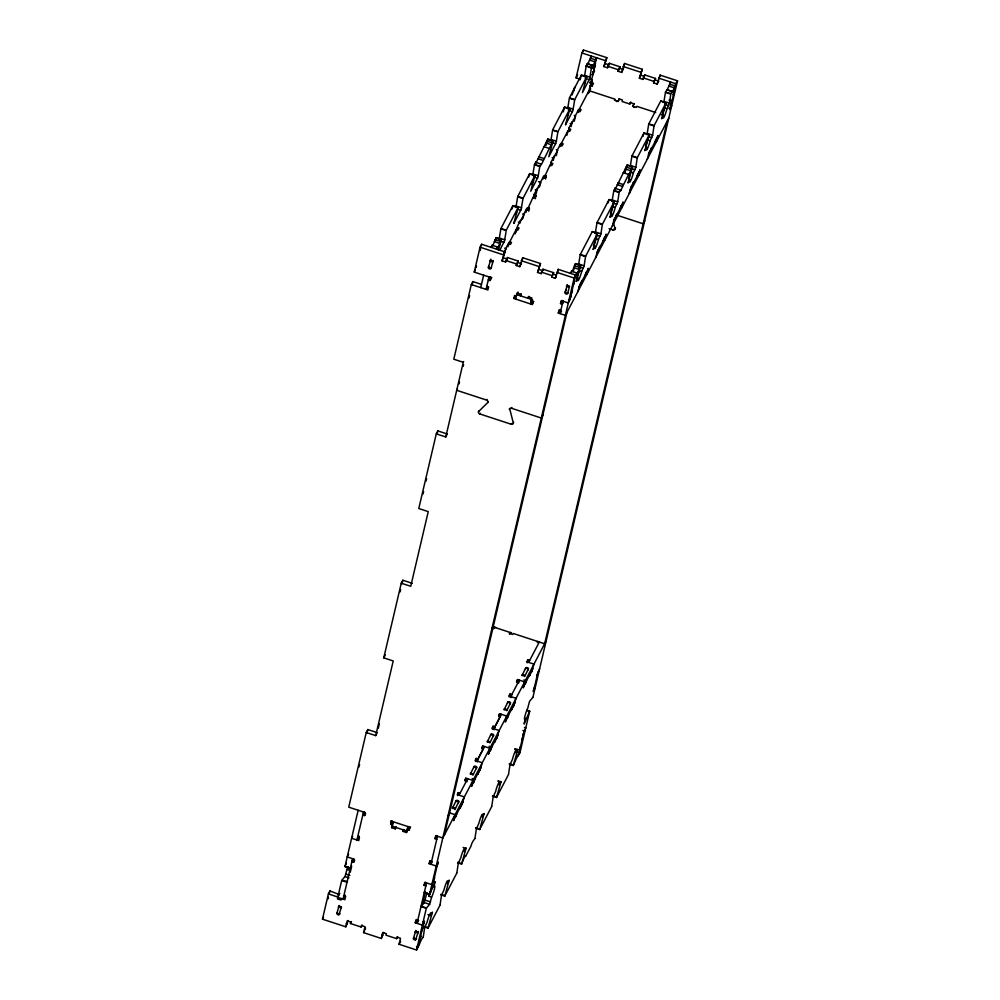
<?xml version="1.0" encoding="UTF-8"?>
<svg xmlns="http://www.w3.org/2000/svg" width="1000" height="1000" viewBox="0 0 1000 1000"><rect width="100%" height="100%" fill="white"/><g stroke="black" fill="none" stroke-linecap="round" stroke-linejoin="round"><path stroke-width="1.5" d="M466.087 848.2L461.587 864.038L464.837 856.237L465.3 855.65L465.525 856.562L470.875 846.363C472.188 841.587 473.312 840.888 474.925 838.525M513.775 223.3L518.275 207.312L512.95 205.575L500.95 228.475L506.275 230.188L518.275 207.312M517.775 749.6L515.013 749.35M524.138 723.763L525.35 718.312A6.275 0.75 -71.9 0 1 524.8 716.612A6.275 0.75 -71.9 0 1 527.688 708.35L529.562 701.35L532.837 697.412M565.462 124.7L569.963 108.713L564.637 106.962L552.638 129.875L557.975 131.588L569.963 108.713M628.013 182.738L632.513 166.75L627.188 165L615.3 189.1L615.175 188.012M424.25 892.663L429.575 894.4L574.15 278.038L576.912 272.825L577.1 273.8L577.562 273.2L580.812 265.35L575.487 263.6L572.238 271.462M620.562 189.825L620.588 190.85L628.713 174.112M628.763 174.175L628.787 175.188L632.513 166.75M665.525 91.975C674.25 97.487 672.738 86.975 677.537 80.838L660.075 75.113L657.125 84.05L653.575 82.888L655.475 78.425L644.825 74.938L642.925 79.388L639.375 78.225L642.325 69.3L624.575 63.475L621.625 72.412L618.075 71.25L619.975 66.8L609.325 63.3L607.425 67.75L603.875 66.588L606.825 57.663L583.462 50L581.912 52.962L576.075 77.85L580.212 79.2M492.9 245.45L496.15 237.6L501.475 239.35L498.225 247.2L497.725 247.775L497.675 246.713L496.375 249.088M535.9 162.075L535.925 163.1L547.85 139L553.175 140.738L541.25 164.838L541.225 163.825M584.475 76.5L586.15 66.175L593.812 68.737L596.663 57.787L592.938 66.237L592.913 65.225M499.113 239.412L500.875 228.837L506.2 230.575L504.562 240.8L499.938 249.988M515.875 207.475L517.663 196.8L522.987 198.55L521.175 209.3L513.925 223.275M532.663 175.438L534.462 164.775L539.788 166.525L537.962 177.275L530.75 191.213L535.062 175.287L529.738 173.538L517.712 196.55M423.275 936.925L424.688 927.45L427.137 922.075A6.275 0.75 -71.9 0 1 430.037 913.812A6.275 0.75 -71.9 0 1 430.588 915.5L427.925 914.638M550.925 140.45L552.575 130.225L557.9 131.975L556.062 142.738L548.787 156.762L553.162 140.775M440.062 904.887L441.488 895.425L443.938 890.05A6.275 0.75 -71.9 0 1 446.825 881.787A6.275 0.75 -71.9 0 1 447.375 883.475L449.188 880.088L444.8 896.062L456.825 873.062M567.688 108.525L569.362 98.2L574.688 99.95L572.863 110.7L565.625 124.675M456.863 872.862L458.288 863.337L460.725 858.025A6.275 0.75 -71.9 0 1 463.612 849.75A6.275 0.75 -71.9 0 1 464.175 851.45L465.975 848.062M474.963 838.312L476.388 828.85L478.837 823.475A6.275 0.75 -71.9 0 1 481.725 815.212A6.275 0.75 -71.9 0 1 482.287 816.9L484.15 813.487L479.7 829.5L491.725 806.488M586.763 76.688L574.763 99.562L569.425 97.863L581.438 74.938L586.763 76.688L582.438 92.613L589.663 78.662L591.475 67.912M491.763 806.287L493.175 796.825L495.625 791.45A6.275 0.75 -71.9 0 1 498.512 783.188A6.275 0.75 -71.9 0 1 499.075 784.875C499.988 778.462 503.512 783.825 498.212 781.388M578.45 265.425L580.212 254.838L585.538 256.588L584.1 266.112L581.675 271.425A6.275 0.75 -71.9 0 1 578.775 279.688A6.275 0.75 -71.9 0 1 578.225 278L576.45 281.337M508.55 774.262L509.988 764.725L512.425 759.412A6.275 0.75 -71.9 0 1 515.312 751.15A6.275 0.75 -71.9 0 1 515.862 752.837L517.675 749.463M595.212 233.475L597 222.812L602.325 224.55L600.913 234.025L598.462 239.4A6.275 0.75 -71.9 0 1 595.575 247.662A6.275 0.75 -71.9 0 1 595.013 245.963L593.237 249.312M611.975 201.525L613.8 190.775L619.125 192.525L617.7 201.988L615.25 207.362A6.275 0.75 -71.9 0 1 612.362 215.625A6.275 0.75 -71.9 0 1 611.812 213.938L609.913 217.325L614.4 201.287L609.075 199.55L597.038 222.6M630.262 166.45L631.9 156.237L637.225 157.975L635.8 167.512L633.362 172.825A6.275 0.75 -71.9 0 1 630.475 181.088A6.275 0.75 -71.9 0 1 629.913 179.4L628.15 182.738M647.025 134.537L648.7 124.2L654.025 125.95L652.6 135.412L650.15 140.787A6.275 0.75 -71.9 0 1 647.262 149.05A6.275 0.75 -71.9 0 1 646.712 147.363L644.8 150.675L649.3 134.713L643.975 132.975L631.938 156.025M663.812 102.5L665.487 92.175L670.812 93.925L669.4 103.387L666.95 108.763A6.275 0.75 -71.9 0 1 664.062 117.025A6.275 0.75 -71.9 0 1 663.5 115.337L660.837 114.462M523.025 198.337L535.062 175.287M534.5 164.575L535.837 162.013M539.825 166.312L541.163 163.762M586.188 65.963L587.537 63.412M591.512 67.713L592.863 65.163M423.225 937.2C421 938.85 419.775 944.675 416.538 950L399.087 944.275L400.487 938.3L396.938 937.138L396.587 938.637L385.938 935.15L386.287 933.65L382.738 932.487L381.337 938.462L363.587 932.638L364.988 926.675L361.438 925.5L361.087 927L350.438 923.512L350.788 922.013L347.238 920.85L345.838 926.825L322.463 919.163L328.387 893.913L329.938 890.962L339.3 894.525M440.012 905.175L428 928.15L424 926.838M580.25 254.638L592.288 231.575L597.5 233.725L592.288 231.575M585.575 256.375L597.612 233.325M602.362 224.35L614.4 201.287M613.837 190.575L615.237 188.075M619.163 192.325L620.5 189.762M637.263 157.775L649.3 134.713M508.5 774.538L496.475 797.525L492.488 796.213M648.737 124L660.763 100.938L665.987 103.1L660.763 100.938M654.062 125.75L666.087 102.688M517.737 196.45L523.075 198.162M377.262 732.65L367.8 729.55L366.25 732.513L348.738 807.175L365.3 812.6L364.6 815.588L362.825 815L364.375 812.05L363.688 814.987M366.25 732.513L375.712 735.612L393.225 660.95L383.762 657.85L401.262 583.188L402.825 580.225L412.287 583.325M447.025 434.562L447.312 434L437.837 430.9L436.287 433.862L418.775 508.525L428.25 511.625L410.737 586.287L401.262 583.188M481.15 284.288L472.863 281.575L471.312 284.538L453.8 359.2L463.275 362.3L463.663 361.562M491.538 277.512L489.875 276.975L488.325 279.925L490.1 280.512L490.8 277.525L474.237 272.087L480.075 247.2L481.625 244.25L504.988 251.912L502.038 260.837L505.588 262L506.625 260.025M328.088 898.85L328.462 897.275M329.2 894.112L329.938 890.962M359.038 766.888L359.588 764.55M366.975 733.05L367.8 729.55M400.087 591.888L400.625 589.562M402 583.725L402.825 580.225M423.062 493.9L423.612 491.562M426.075 481.062L426.625 478.738M437.3 433.237L437.837 430.9M469.038 297.913L469.588 295.575M472.05 285.075L472.863 281.575M476.15 267.575L476.512 266.025M480.163 250.475L480.525 248.912M481.262 245.8L481.625 244.25M343.8 896.137L345.575 896.725L344.875 899.712L337.738 897.375L341.7 880.525L347.025 882.262M358.175 810.263L344.95 866.663L350.275 868.413M480.737 287.625L483.663 275.188M436.287 433.862L445.763 436.962L463.275 362.3M378.312 728.175L379.363 723.7M459.075 383.837L459.487 382.088M463.175 366.337L463.587 364.588M347.55 881.587L341.825 880.3L345.075 876.413L346.975 869.362A6.275 0.75 -71.9 0 0 348.113 866.762M341.325 898.538L340.975 900.037L337.425 898.875L337.85 897.025L328.387 893.913M346.975 869.362L349.637 870.238L350.312 867.4M338.875 914.812L341.538 906.912M352.55 858.675L343.062 899.112L345.138 895.175M363.5 812.013L356.938 840.013L359 836.062L358.3 839.05M488.988 276.925L486.062 289.375L487.512 286.625M350.262 872.2L351.675 866.2M489.025 280.613L489.875 276.975M353.425 858.713L351.875 861.675L353.65 862.25L354.35 859.262L347.225 856.925L348.612 854.3M345.838 926.825L348.175 920.512M502.038 260.837L506.075 247.9L509.012 242.312L507.962 246.8M509.012 244.825L509.712 241.85L516.263 229.35L518.038 229.938L519.075 227.963L517.3 227.387M505.588 262L507.488 257.55L518.138 261.038L516.237 265.487L519.788 266.663L521.512 262.95M507.488 257.55L507.137 259.05L503.587 257.875M515.212 233.837L516.263 229.35M516.225 231.85L517.625 225.875L520.55 220.287L519.85 223.275M522.95 218.2L524 213.725L526.925 208.137L525.875 212.613M526.938 210.65L533.138 197.138L534.913 197.725L535.95 195.75L534.175 195.162M528.713 211.225L529.412 208.25L527.638 207.662M516.237 265.487L518.138 261.038M533.462 198.15L534.513 193.675L537.438 188.088L536.038 194.05M535.25 198.738L535.95 195.75M519.788 266.663L522.737 257.725L540.487 263.538L537.537 272.475L541.087 273.637L542.638 270.675M365.2 929.4L365.525 928M522.125 260.338L522.737 257.725M539.837 185.987L540.887 181.513L543.812 175.925L543.112 178.912M393.425 822.725L392.4 824.7L390.625 824.112L391.325 821.125L409.663 827.138L408.963 830.125L407.188 829.55L408.738 826.587L410.513 827.175L408.963 830.125M533.275 302.538L532.25 304.513L513.9 298.5L514.6 295.512L516.375 296.087M543.812 178.438L550.037 164.938L551.812 165.512L552.85 163.55L551.075 162.963M396.275 826.875L395.25 828.85L391.7 827.688L393.1 821.712M515.675 299.075L517.075 293.1L520.625 294.262L520.275 295.763L521.312 293.788M545.588 179.013L546.287 176.025L544.513 175.45M550.35 165.938L551.4 161.462L554.325 155.875L553.275 160.45M395.25 828.85L395.6 827.35M556.188 155.688L556.525 154.725M556.725 153.775L557.775 149.3L560.7 143.713L560 146.7M572.062 94.95L574.7 87.325L573.888 90.825M560.712 146.225L561.413 143.238L567.962 130.75L569.738 131.337L570.775 129.362L569 128.775M583.1 51.55L583.462 50M407.525 830.562L406.488 832.537L402.938 831.375L403.288 829.875M566.912 135.238L567.962 130.75M568.263 131.762L569.312 127.275L572.25 121.688L571.138 126.55M537.537 272.475L540.487 263.538M406.488 832.537L407.887 826.562M381.337 938.462L383.612 932.425M408.038 829.575L408.738 826.587M574.288 121.088L575.688 115.113L578.625 109.525L577.925 112.513M532.25 304.513L532.95 301.525L531.175 300.938M590.688 58.837L591.337 56.05L587.65 64.488L587.587 63.475M578.638 112.05L579.338 109.062L588.987 90.65L615.013 99.188L614.5 100.175L618.05 101.337L619.425 98.713M541.087 273.637L542.987 269.188L553.638 272.675L551.737 277.125L555.288 278.288L556.325 276.325M542.688 270.487L542.987 269.188M588.288 93.637L590.163 85.675L591.712 82.725L593.488 83.3L591.938 86.263L590.163 85.675M591.2 74.625A1.412 1.137 27.7 0 0 592.913 73.987L594.8 66.838M590.475 87.975L590.525 89.3M591.05 85.55L592.375 79.725L590.312 83.663L593.725 72.325M591.938 86.263L592.638 83.275L589.538 82.263M551.737 277.125L553.638 272.675M603.875 66.588L606.825 57.663M555.288 278.288L558.237 269.363L575.712 275.087M557.275 273.463L557.537 272.35M557.712 271.6L558.237 269.363M607.425 67.75L609.325 63.3M423.225 925.138L424.45 921.162L422.375 925.113L415.275 922.788L415.975 919.8L417.75 920.375M425.838 885.913L424.062 885.325L424.762 882.337L431.863 884.675L434.637 877.738L434.113 878.725M437.088 866.038L438.312 862.062L436.238 866L429.137 863.675L429.837 860.688L431.613 861.275M436.788 839.25L435.012 838.662L435.712 835.675L442.812 838.012L546.2 640.8M668.787 118.175L565.388 315.375L558.288 313.05L558.987 310.062L560.763 310.637M563.312 302.2L562.288 304.175L560.513 303.587L561.213 300.6L568.325 302.938L571.087 296L570.575 296.988M415.275 922.788L416.912 919.45M435.012 838.662L436.6 835.525M559.975 309.525L558.288 313.05M560.513 303.587L562.1 300.438M415.438 939.812A1.438 1.15 27.7 0 1 413.4 938.475L415.887 930.413M426.538 882.925L417.05 923.363L418.425 920.738M437.488 836.263L430.913 864.262L432.3 861.625M563 301.188L560.075 313.625L561.512 310.887M567.2 285.487L565.037 292.475A1.412 1.137 27.7 0 0 566.1 294.025A1.412 1.137 27.7 0 0 567.688 293.35L568.175 292.425M421.763 906.938L425.275 891.95M618.075 71.25L619.975 66.8M424.363 892.438L429.725 894.112L435.087 881.625L433.95 887.15A6.275 0.75 -71.9 0 1 434.5 888.85A6.275 0.75 -71.9 0 1 431.613 897.113L429.637 904.312L424.312 902.575L426.887 892.812M415.5 939.925L418.45 931.475M569.575 286.2L567.7 293.35L565.037 292.475L566.487 289.7M431.613 897.113L428.95 896.237L429.95 891.975M416.538 950L426.325 908.263L421 906.525M623.525 67.962L623.175 69.45L619.625 68.288M623.875 66.463L624.575 63.475M433.413 881.712L437.788 863.05M444.363 835.05L566.938 312.413M575.7 275.087L569.862 299.975L568.525 299.538M616.4 101.45L617.212 101.512M452.375 808.45L456.087 800.763A1.412 0.812 13.2 0 1 457.8 800.462A1.412 0.812 13.2 0 1 458.738 801.637L458.475 802.75M618.3 101.475L618.913 98.863L622.463 100.025L622.112 101.512L629.812 104.038L630.837 102.062M455.812 801.875L456.075 800.763L458.75 801.637L454.963 809.613M457.562 795.6L458.263 792.625L460.037 793.2M577.638 292.038L580.075 284.1L579.725 285.587M455.025 817.175L453.638 820.65L455.025 814.663L449.7 812.925L448.275 815.675M455.887 815.537L455.538 817.025L456.925 813.562M580.588 283.95L581.962 280.475L581.613 281.975M465.15 781.137L465.85 778.162L472.962 780.487L471.562 786.462L472.95 783M460.363 806.988L460.012 808.487L461.4 805.013M585.062 275.4L586.45 271.938L586.1 273.425M466.938 781.725L467.638 778.737L459.025 795.175M462.262 803.375L461.912 804.862L464.338 796.912L457.238 794.587L458.263 792.625M586.962 271.788L588.35 268.325L586.938 274.288M470.288 774.275L474.012 766.587A1.412 0.812 13.2 0 1 475.725 766.275A1.412 0.812 13.2 0 1 476.662 767.45L476.4 768.575M473.738 767.7L474 766.575L476.675 767.45L472.95 775.15M475.487 761.425L476.188 758.438L477.962 759.013L483.488 748.5L481.712 747.925L482.75 745.95L489.85 748.275L488.45 754.25L489.837 750.788M629.812 104.038L630.163 102.537L633.713 103.7L633.05 106.5M477.262 762L477.962 759.013M595.562 257.863L597.987 249.913L597.638 251.412M473.812 781.35L473.462 782.85L474.837 779.375L472.175 778.512M598.5 249.762L599.888 246.3L599.538 247.787M482.05 748.938L482.75 745.95M639.375 78.225L642.325 69.3M478.288 772.812L477.938 774.3L479.325 770.837M602.987 241.213L604.375 237.75L604.025 239.25M634.738 107.463L633.45 106.838M480.188 769.188L479.837 770.688L482.25 762.738M604.875 237.6L606.263 234.137L604.862 240.113M487.188 742.062L490.9 734.375A1.412 0.812 13.2 0 1 492.625 734.075A1.412 0.812 13.2 0 1 493.562 735.25L493.3 736.363M642.925 79.388L644.825 74.938M490.637 735.487L490.9 734.375L493.562 735.25L489.85 742.938M492.388 729.212L493.088 726.225L494.862 726.812L500.363 716.287L498.587 715.713L499.625 713.737L506.737 716.062L505.337 722.038L506.725 718.575M494.162 729.8L494.862 726.812M612.45 225.65L614.875 217.7L614.525 219.2M490.7 749.137L490.35 750.638L491.725 747.175L489.062 746.3M615.388 217.55L616.775 214.088L616.425 215.575M498.925 716.725L499.625 713.737M495.175 740.6L494.825 742.087L496.213 738.625M619.875 209.013L621.25 205.538L620.9 207.037M497.075 736.988L496.725 738.475L499.15 730.525L492.05 728.2L493.088 726.225M621.763 205.387L623.15 201.925L621.75 207.9M504.062 709.85L507.788 702.163A1.412 0.812 13.2 0 1 509.487 701.85A1.412 0.812 13.2 0 1 510.438 703.025L510.175 704.15M507.512 703.275L507.775 702.163L510.45 703.037L506.725 710.725M509.263 697L509.963 694.013L511.737 694.6L511.037 697.588M653.575 82.888L655.475 78.425M631.413 186.988L631.763 185.487L629.338 193.438L630.363 188.95L639.663 171.2L638.612 175.675L640.037 169.713L638.65 173.188M507.575 716.938L507.225 718.425L508.612 714.963M632.275 185.338L633.663 181.875L633.312 183.375M516.838 682.537L517.537 679.55L524.663 681.888L523.25 687.862L524.637 684.388M659.287 78.475L659.463 77.725M659.725 76.612L660.075 75.113M512.062 708.388L511.712 709.875L513.1 706.413M636.763 176.8L638.138 173.337L637.788 174.825M518.638 683.125L519.338 680.138L510.712 696.575M513.962 704.775L513.612 706.263L516.025 698.312L508.925 695.987L509.963 694.013M521.987 675.662L525.712 667.975L528.375 668.85L524.65 676.538M525.438 669.1L525.7 667.975A1.412 0.812 13.2 0 1 527.413 667.675A1.412 0.812 13.2 0 1 528.362 668.85L528.1 669.963M527.188 662.825L527.888 659.837L529.663 660.413M647.25 159.25L649.688 151.312L649.338 152.8M525.5 682.75L525.15 684.237L526.538 680.775L523.875 679.9M650.2 151.163L651.587 147.7L651.237 149.188M529.987 674.2L529.637 675.7L531.013 672.237M537.288 642.55L537.55 641.438M654.675 142.613L656.062 139.15L655.713 140.638M531.875 670.588L531.525 672.087L533.95 664.137L526.85 661.8L527.888 659.837M656.575 139L657.962 135.538L656.562 141.512M670.013 84.838L670.675 82.05C668.263 86.825 667.638 90.1 665.562 91.788M672.2 99.975L670.987 103.95L671.5 102.963M533.7 690.425L538.075 671.762M667.225 121.125L544.65 643.763L513.275 633.475L512.762 634.462L509.212 633.3M509.275 764.175L513.275 765.487C516.287 758.975 516.525 757.537 519.925 752.8L529.712 711.062L527.05 710.188M532.962 697.2L677.537 80.838M496.138 237.688L495.175 241.025M512.925 205.65L511.975 209M529.725 173.625L528.763 176.962M547.825 139.075L546.013 145.387M564.625 107.05L563.237 111.875M581.413 75.025L580.025 79.85M575.487 263.637L580.688 265.812L576.312 281.337M428 928.15L432.475 912.1L430.588 915.5M609.062 199.575L614.275 201.762M444.787 896.125L440.788 894.812M461.575 864.087L457.587 862.788M627.175 165.025L632.388 167.213M643.975 133L649.175 135.188M479.688 829.55L475.7 828.238M496.475 797.525L500.875 782.262M513.275 765.487L517.675 750.225M516.287 206.112L521.625 207.787M533.075 174.088L538.425 175.763M567.975 107.513L573.325 109.188M584.775 75.487L590.112 77.15M425.163 900.163L430.5 901.838M501.463 239.4L498.363 250.175M551.175 139.613L556.538 141.213M501.362 239.812L496.037 238.062M597.487 233.787L593.112 249.312M608.95 200.012L608.1 202.975M665.975 103.162L661.612 118.75L663.5 115.337M444.9 895.688L440.913 894.35M461.688 863.65L457.713 862.312M479.8 829.112L475.812 827.775M573.237 271.475L575.363 264.075M624.925 172.862L627.062 165.475M643 136.4L643.85 133.438M416.138 939.45L416.562 938.612M345.075 866.388L345.425 865.562M345.75 864.8L346.4 863.288M345.112 866.312L350.412 868.112L351.075 866.55M424.4 892.362L424.738 891.55M529.612 711.287L524.25 723.787M583.3 268.3L579.312 266.988M495.025 239.75L500.387 241.425M546.725 141.15L552.087 142.825M617.85 182.812L623.212 184.475M600.1 236.275L596.1 234.963M616.888 204.237L612.9 202.938M668.587 105.638L664.587 104.325M345 876.575L349 877.887M474.237 272.087L475.262 270.125M576.075 77.85L577.625 74.887M491.05 247.338L492.35 244.963L492.512 246.025M490.863 259.15L489.825 261.125L492.488 262M531.188 184.438L533.25 180.487A6.275 0.75 -71.9 0 1 532.863 181.988M488.888 266.438L488.413 267.362A1.412 1.137 27.7 0 0 489.475 268.913A1.412 1.137 27.7 0 0 491.075 268.225L491.463 267.488M493.25 260.525L491.075 268.225L488.363 267.35L490.588 260.375M594.987 66.463L595.475 65.537M592.913 73.987L593.488 72.875M504.038 252.688L505.75 249.4A1.412 0.812 13.2 0 0 504.688 248.188M589.675 90.175L588.65 92.15L589.538 92.438M490.1 280.512L491.65 277.55M529.412 208.25L528.375 210.212L526.6 209.638M546.287 176.025L545.25 178L543.475 177.425M621.625 72.412L622.663 70.438M457.475 388.825L456.7 390.3L486.562 400.087A1.887 1.512 27.7 0 1 487.9 402.4L478.512 411.65A1.887 1.512 27.7 0 0 479.85 413.963L511.163 424.225A1.887 1.512 27.7 0 0 513.325 423.062L513.713 422.325M513.9 298.5L515.45 295.538M518.112 291.962L516.725 294.6L531.525 299.45M445.763 436.962L446.538 435.487M529 296.312L527.975 298.288L528.325 296.788L531.875 297.95L530.475 303.925L532.537 299.988M634.225 103.55L632.837 106.188L636.388 107.35L636.912 106.363L655.713 112.525M478.512 411.65L478.9 410.913M486.562 400.087L486.95 399.35M479.85 413.963L480.238 413.225M487.9 402.4L488.288 401.662M657.125 84.05L658.675 81.088M570.388 273.337L571.688 270.963L571.688 271.837M566.525 286.062L567.3 284.587M577.625 273.175L579.012 270.55L581.675 271.425M574.075 282.05L574.587 281.075L573.375 285.038M674.362 90.763L673.15 94.738L673.662 93.75M513.325 423.062L509.688 408.675M571.912 291.262L572.438 290.275L571.213 294.25M509.3 409.412A1.887 1.512 27.7 0 1 511.463 408.25L511.85 407.512M670.863 105.7L669.638 109.675L671.712 105.725L670.362 105.288M383.762 657.85L385.312 654.887M578.663 287.55L587.962 269.8M596.587 253.375L605.887 235.625M613.488 221.163L622.788 203.412M648.275 154.762L657.588 137.012M511.163 424.225L511.55 423.488M609.087 228.7L613 229.988L613.387 229.237M613 229.988A1.887 1.512 27.7 0 0 615.15 228.812L615.55 228.075M542.863 415.075L541.312 418.038L511.463 408.25M644.7 220.825L643.15 223.787L616.987 215.212M375.712 735.612L376.75 733.637M352.663 836.3L351.637 838.275L358.738 840.6L359.438 837.613L357.663 837.038M364.6 815.588L365.637 813.612M322.463 919.163L323.5 917.188M353.65 862.25L354.688 860.275M337.738 897.375L339.812 893.425M339.162 905.487L336.887 913.375L337.375 912.45M339.55 914.237L339.938 913.5M390.625 824.112L392.175 821.162M492.975 628.888L494.012 626.912L495.788 627.487M391.7 827.688L392.725 825.713M350.438 923.512L351.475 921.538M402.938 831.375L403.975 829.4M509.538 634.312L510.575 632.337M408.212 828.413L406.838 831.038L392.05 826.188M361.087 927L362.125 925.025M363.587 932.638L364.625 930.675M465.85 778.162L464.812 780.125L466.587 780.713M476.188 758.438L475.15 760.413L482.262 762.738M517.537 679.55L516.512 681.525L518.288 682.113M476.938 761L484.525 746.538M493.825 728.787L501.413 714.325M528.638 662.387L539.438 641.8M429.137 863.675L430.688 860.725M453.975 819.15L463.288 801.4M471.9 784.963L481.2 767.212M488.8 752.763L498.1 735.013M505.675 720.537L514.975 702.8M523.587 686.363L532.9 668.612M424.062 885.325L425.613 882.375M396.587 938.637L397.625 936.663M539.625 668.8L536.862 675.725L537.375 674.75M399.087 944.275L400.637 941.325M534.4 687.438L533.188 691.413L535.25 687.463M413.512 938.487L413.988 937.562M523.513 733.85L523 734.837L525.763 727.913L524.438 727.475M422.587 927.875L423.1 926.888L421.887 930.863M522.875 736.587L521.65 740.562L522.175 739.575M420.425 937.087L420.938 936.1L419.725 940.075M520.712 745.8L519.5 749.775L520.013 748.787M666.663 89.712L672.025 91.388M424.312 902.575L421.138 906.3L426.463 908.05L429.637 904.312M581.912 52.962L605.275 60.613M623.025 66.438L640.775 72.25M658.525 78.075L676 83.8L670.15 108.675L668.812 108.25M590.25 58.125L595.575 59.875M669.587 84.138L674.912 85.875M605.425 63.637L608.975 64.8M640.925 75.275L644.475 76.438M655.125 79.925L658.462 81.013M589.525 60.05L594.85 61.8M668.863 86.062L674.188 87.8M607.775 66.263L618.425 69.75M643.275 77.9L653.925 81.388M591.85 64.875L594.513 65.75M587.575 63.775L592.9 65.512M666.912 89.775L672.237 91.525M587.325 63.7L592.65 65.45M586.237 65.788L591.562 67.525M669.025 100.087L671.688 100.962M664.125 101.412L669.45 103.162M581.312 75.412L586.638 77.15M590.05 78.963L592.112 79.638M585.25 78.325L589.25 79.638M666.95 108.763L664.287 107.888A6.275 0.75 -71.9 0 1 662.525 113.537M648.775 123.825L654.1 125.562M579.338 109.062L581.112 109.637L580.075 111.613L578.3 111.037M647.337 133.45L652.663 135.188M564.525 107.438L569.85 109.188M568.462 110.35L572.463 111.662M649.125 136.8L651.787 137.675M647.487 139.925L650.15 140.787M631.987 155.85L637.312 157.6M630.538 165.475L635.862 167.225M561.413 143.238L563.188 143.825L562.15 145.8L560.375 145.213M547.725 139.462L553.05 141.213M551.675 142.387L555.662 143.7M631.013 168.388L635 169.7M626.1 167.087L631.425 168.825M546.038 143L551.362 144.75M625.375 169.013L630.7 170.75M633.362 172.825L630.7 171.95A6.275 0.75 -71.9 0 1 628.525 178.65M543.837 146.65L549.412 148.463M623.175 172.662L628.75 174.475M538.55 156.725L543.875 158.475M537.825 158.65L543.15 160.4M617.163 184.662L622.487 186.4M535.625 162.312L541.213 164.125M614.963 188.312L620.538 190.125M534.538 164.387L539.862 166.137M613.875 190.387L619.2 192.138M612.438 200.012L617.762 201.762M529.612 174.013L534.938 175.75M533.562 176.925L537.55 178.238M615.25 207.362L612.587 206.488A6.275 0.75 -71.9 0 1 610.413 213.2M597.087 222.425L602.413 224.163M595.638 232.05L600.962 233.787M512.825 206.038L518.15 207.787M518.1 209.4L520.763 210.263M598.462 239.4L595.8 238.525A6.275 0.75 -71.9 0 1 593.425 245.688M580.288 254.45L585.612 256.2M499.513 238.075L504.837 239.812M578.85 264.075L584.175 265.825M509.712 241.85L511.488 242.425L510.462 244.4L508.688 243.812M499.975 240.987L503.975 242.3M574.4 265.688L579.725 267.425M494.338 241.6L499.663 243.35M573.675 267.613L579 269.35M492.137 245.263L497.725 247.075M571.475 271.262L577.05 273.075M480.075 247.2L503.438 254.862M521.188 260.688L538.938 266.5M556.688 272.325L574.15 278.038M517.788 262.538L521.337 263.7M539.087 269.513L542.425 270.613M553.288 274.175L556.4 275.188M505.938 260.512L516.587 264M541.438 272.15L552.087 275.637M566.5 286.25L569.163 287.125M562.062 300.625L563.5 301.1M530.975 300.625L533.8 301.55M486.812 286.4L488.587 286.975L487.887 289.962L471.312 284.538M493.162 626.888L511.5 632.9M492.05 627.675L494.412 628.45M524.925 675.425L522.263 674.55A1.412 0.812 13.2 0 0 523.188 675.725A1.412 0.812 13.2 0 0 524.913 675.425M526.888 710.525L529.55 711.4M522.888 730.425L524.212 730.863L518.375 755.75L516.775 755.225M514.837 748.85L517.5 749.725M518.325 752.275L519.925 752.8M509.4 763.713L513.4 765.025M498.05 780.875L500.712 781.75M492.612 795.738L496.6 797.05M436.562 835.713L437.45 836M390.562 821.087L392.925 821.862M463.15 847.45L465.812 848.325M345.863 874.1L349.862 875.4M343.537 895.8L345.538 896.462M416.825 919.825L418.6 920.413M422.6 921.712L423.925 922.15L418.088 947.038L416.488 946.513M424.125 926.375L428.113 927.688M336.9 913.175L339.562 914.05M413.55 938.3L416.213 939.175M346.2 923.475L347.388 923.863M381.775 935.138L382.887 935.5M613.4 222.85L615.15 228.812M522.612 214.013A1.412 0.812 13.2 0 1 523.675 215.225L520.225 221.8A1.412 0.812 13.2 0 1 518.387 222.05M521.562 218.487A1.412 0.812 13.2 0 1 522.513 219.05M556.388 149.588A1.412 0.812 13.2 0 1 557.45 150.8L554 157.375A1.412 0.812 13.2 0 1 552.163 157.637M555.337 154.062A1.412 0.812 13.2 0 1 556.4 155.275M551.487 162.225A1.412 0.812 13.2 0 1 551.112 162.113M574.3 115.412A1.412 0.812 13.2 0 1 575.375 116.625L571.925 123.188A1.412 0.812 13.2 0 1 570.087 123.45M573.25 119.887A1.412 0.812 13.2 0 1 574.263 120.538M569.538 128.062A1.412 0.812 13.2 0 1 569.038 127.938M539.487 181.8A1.412 0.812 13.2 0 1 540.55 183.012L537.1 189.575A1.412 0.812 13.2 0 1 535.262 189.838M538.55 181.737A1.412 0.812 13.2 0 1 538.95 181.713M538.438 186.275A1.412 0.812 13.2 0 1 539.487 187.013M535.513 194.425A1.412 0.812 13.2 0 1 534.212 194.325M584.95 81.888A6.275 0.75 -71.9 0 1 584.562 83.387M568.162 113.912A6.275 0.75 -71.9 0 1 567.775 115.412M551.25 146.4A6.275 0.75 -71.9 0 1 550.975 147.438M516.462 212.512A6.275 0.75 -71.9 0 1 516.075 214.013M499.675 244.55A6.275 0.75 -71.9 0 1 499.288 246.038M350.562 868.175A6.275 0.75 -71.9 0 1 349.637 870.238M592.587 66.225A1.438 1.15 27.7 0 1 594.513 67.588M594.725 63.263A1.438 1.15 27.7 0 1 595.525 63.637M593.5 71.787A1.412 1.137 27.7 0 1 592.75 71.662M490.65 260.5A1.438 1.15 27.7 0 1 492.675 261.837M567.263 285.613A1.438 1.15 27.7 0 1 569.288 286.95M338.812 914.7A1.438 1.15 27.7 0 1 336.788 913.35M647.375 140.375A6.275 0.75 -71.9 0 1 645.525 146.113M579.012 270.55A6.275 0.75 -71.9 0 1 576.45 278.137M431.938 887.537A6.275 0.75 -71.9 0 1 428.95 896.237M594.462 71.025L594.163 71.575A1.412 1.137 27.7 0 0 594.462 71.025M507 709.613L504.338 708.737A1.412 0.812 13.2 0 0 505.275 709.912A1.412 0.812 13.2 0 0 506.987 709.6M490.112 741.812L487.45 740.95A1.412 0.812 13.2 0 0 488.4 742.125A1.412 0.812 13.2 0 0 490.112 741.812M473.225 774.025L470.562 773.15A1.412 0.812 13.2 0 0 471.5 774.325A1.412 0.812 13.2 0 0 473.212 774.025M455.312 808.213L452.65 807.337A1.412 0.812 13.2 0 0 453.575 808.512A1.412 0.812 13.2 0 0 455.3 808.213M341.025 907.825L338.363 906.95A1.412 1.137 27.7 0 1 339.988 906.275A1.412 1.137 27.7 0 1 341.05 907.837M417.675 932.95L415.012 932.075A1.412 1.137 27.7 0 1 416.6 931.4A1.412 1.137 27.7 0 1 417.675 932.95"/></g></svg>
